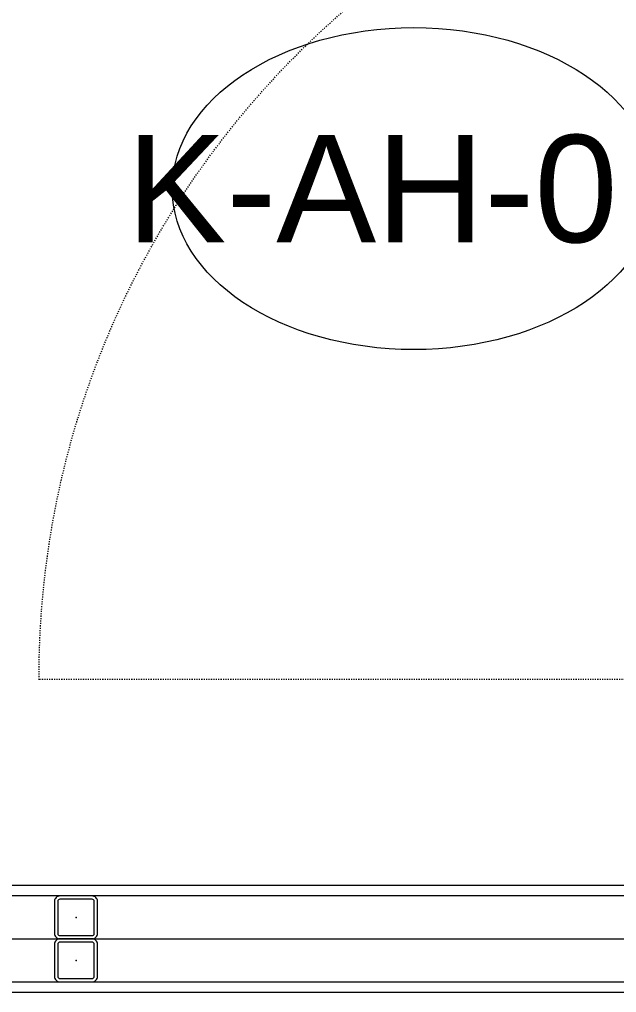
# Model space of a CAD drawing. Extents: x -1439 to 34962, y -872 to 8330.
# Drawn here: x 2951.6 to 3007.2, y 3112.5 to 3203.2 of the extents above; entities that cross this region are included whole.
import ezdxf
from ezdxf.enums import TextEntityAlignment as Align

# ---------------------------------------------------------------- set-up
doc = ezdxf.new("R2010")
doc.units = 0
doc.linetypes.add('DOT2', pattern=[0.125, 0, -0.125])
doc.layers.get('0').update_dxf_attribs({"color": 9, "lineweight": 9})
for name, color, linetype, lineweight in [('06D', 9, 'Continuous', 9), ('10', 9, 'Continuous', 9), ('11', 9, 'Continuous', 9), ('14', 9, 'Continuous', 9), ('20', 9, 'DOT2', 9), ('22', 8, 'Continuous', 9), ('33', 9, 'BATTING', 9)]:
    doc.layers.add(name, color=color, linetype=linetype, lineweight=lineweight)
doc.styles.add('Arial', font='arial.ttf', dxfattribs={"height": 2.5})
doc.linetypes.add('BATTING', pattern='A,0.0001,-0.1,[134,ltypeshp.shx,S=0.1,R=0,X=-0.1,Y=0],-0.2,[134,ltypeshp.shx,S=0.1,R=180,X=0.1,Y=0],-0.1', length=0.4001)

# ---------------------------------------------------------------- blocks, each defined once
blk = doc.blocks.new('0_doorno')
blk.add_ellipse((0, 0), major_axis=(-4.5, 0), ratio=0.666667)
at = {"style": 'Arial'}
blk.add_attdef('YUKSEKLIK', text='', height=2, dxfattribs=at).set_placement((5, 5.9), align=Align.TOP_LEFT)
blk.add_attdef('GENISLIK', text='', height=2, dxfattribs=at).set_placement((5, -1.895), align=Align.BOTTOM_LEFT)
blk.add_attdef('KAPINO', text='', height=1.4, dxfattribs=at).set_placement((-0.019, -0.035), align=Align.MIDDLE)
blk = doc.blocks.new('Prf-40x40')
for points in [[(1.5, -2), (-1.5, -2, -0.414214), (-2, -1.5), (-2, 1.5, -0.414214), (-1.5, 2), (1.5, 2, -0.414214), (2, 1.5), (2, -1.5, -0.414214)], [(1.5, -1.7), (-1.5, -1.7, -0.414214), (-1.7, -1.5), (-1.7, 1.5, -0.414214), (-1.5, 1.7), (1.5, 1.7, -0.414214), (1.7, 1.5), (1.7, -1.5, -0.414214)]]:
    blk.add_lwpolyline(points, format="xyb", close=True)
blk.add_point((0, 0))
blk = doc.blocks.new('P-AH-01-10')
at = {"layer": '20'}
blk.add_lwpolyline([(-9.87, -13.1), (-91.47, -13.1)], dxfattribs=at)
blk.add_arc((-9.182, -13.217), 82.288, 179.91894, 269.41676, dxfattribs=at)

msp = doc.modelspace()

# ---------------------------------------------------------------- linework, layer by layer
at = {"layer": '06D'}
msp.add_lwpolyline([(2880.838, 3117.5), (3447.838, 3117.5)], dxfattribs=at)
at = {"layer": '11'}
for points in [[(2880.838, 3121.5), (2880.838, 3122.5), (3452.838, 3122.5), (3452.838, 3121.5)], [(2880.838, 3112.5), (2880.838, 3113.5), (3452.838, 3113.5), (3452.838, 3112.5)]]:
    msp.add_lwpolyline(points, close=True, dxfattribs=at)
at = {"layer": '14'}
msp.add_lwpolyline([(2883.838, 3122.5), (3035.838, 3122.5)], dxfattribs=at)
at = {"layer": '33', "ltscale": 0.3}
msp.add_lwpolyline([(2880.938, 3117.5), (3447.838, 3117.5)], dxfattribs=at)

# ---------------------------------------------------------------- block references
at = {"layer": '10', "xscale": -1, "rotation": 180}
msp.add_blockref('P-AH-01-10', (3044.858, 3128.575), dxfattribs=at)
at = {"layer": '10', "xscale": -1}
for p in [(2956.838, 3119.5), (2956.838, 3115.5)]:
    msp.add_blockref('Prf-40x40', p, dxfattribs=at)
at = {"layer": '22'}
ref = msp.add_blockref('0_doorno', (2988.303, 3187.413), dxfattribs=dict(at, xscale=5, yscale=5, zscale=5))
ref.add_attrib('KAPINO', 'K-AH-01', dxfattribs={"layer": '0', "height": 10, "style": 'Arial'}).set_placement((2988.303, 3187.413), align=Align.MIDDLE)

doc.saveas('drawing.dxf')
